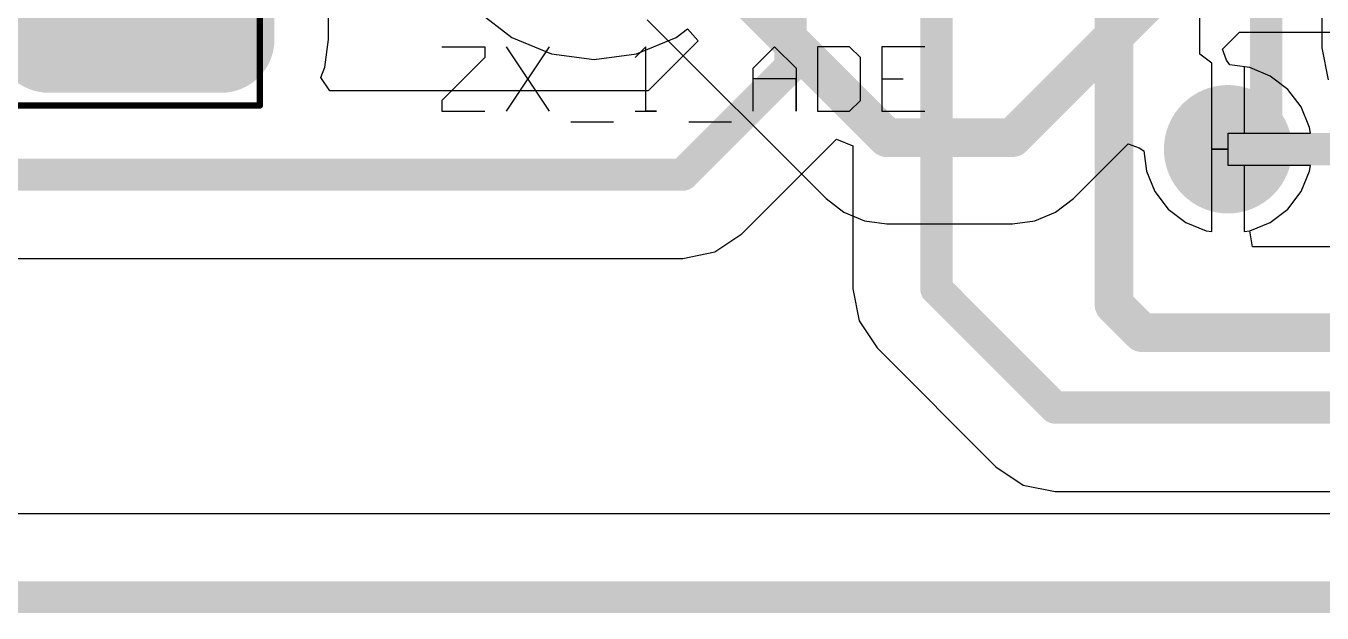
# Model space of a CAD drawing. Header units: millimetres. Extents: x 12 to 126, y 25 to 105.
# Drawn here: x 39.92 to 50.14, y 24.65 to 29.27 of the extents above; entities that cross this region are included whole.
import ezdxf

# ---------------------------------------------------------------- set-up
doc = ezdxf.new("R2010")
doc.units = ezdxf.units.MM
for name, color, linetype in [('BottomLayer', 5, 'Continuous'), ('BottomSolder', 6, 'Continuous'), ('KeepOutLayer', 6, 'Continuous'), ('Mechanical15', 56, 'Continuous'), ('MultiLayer', 9, 'Continuous'), ('TopLayer', 1, 'Continuous'), ('TopOverlay', 2, 'Continuous'), ('TopPaste', 8, 'Continuous'), ('TopSolder', 216, 'Continuous'), ('ViaHoleLayer', 16, 'Continuous')]:
    doc.layers.add(name, color=color, linetype=linetype)

# ---------------------------------------------------------------- blocks, each defined once
blk = doc.blocks.new('XTAL1140X475X430D1315L440X63M_30')
at = {"layer": 'Mechanical15', "const_width": 0.05}
for points in [[(7.325, 0.985), (5.95, 0.985)], [(7.325, -0.985), (7.325, 0.985)]]:
    blk.add_lwpolyline(points, dxfattribs=at)
at = {"layer": 'Mechanical15', "const_width": 0.025}
blk.add_lwpolyline([(7.312, 0.985, 1), (7.337, 0.985, 1)], format="xyb", close=True, dxfattribs=at)
blk.add_lwpolyline([(7.312, 0.985, 1), (7.337, 0.985, 1)], format="xyb", close=True, dxfattribs=at)
at = {"layer": 'TopLayer', "const_width": 0.32}
for points in [[(6.645, 0.68, 1), (6.965, 0.68, 1)], [(6.645, -0.68, 1), (6.965, -0.68, 1)]]:
    blk.add_lwpolyline(points, format="xyb", close=True, dxfattribs=at)
at = {"layer": 'TopLayer'}
for points in [[(2.445, -1), (6.805, -1), (2.445, 1), (6.805, 1)], [(2.125, -0.68), (7.125, -0.68), (2.125, 0.68), (7.125, 0.68)]]:
    blk.add_solid(points, dxfattribs=at)
at = {"layer": 'TopPaste', "const_width": 0.32}
for points in [[(6.645, 0.68, 1), (6.965, 0.68, 1)], [(6.645, -0.68, 1), (6.965, -0.68, 1)]]:
    blk.add_lwpolyline(points, format="xyb", close=True, dxfattribs=at)
at = {"layer": 'TopPaste'}
for points in [[(2.445, -1), (6.805, -1), (2.445, 1), (6.805, 1)], [(2.125, -0.68), (7.125, -0.68), (2.125, 0.68), (7.125, 0.68)]]:
    blk.add_solid(points, dxfattribs=at)
at = {"layer": 'TopSolder', "const_width": 0.42}
for points in [[(6.595, 0.68, 1), (7.015, 0.68, 1)], [(6.595, -0.68, 1), (7.015, -0.68, 1)]]:
    blk.add_lwpolyline(points, format="xyb", close=True, dxfattribs=at)
at = {"layer": 'TopSolder'}
for points in [[(2.445, -1.1), (6.805, -1.1), (2.445, 1.1), (6.805, 1.1)], [(2.025, -0.68), (7.225, -0.68), (2.025, 0.68), (7.225, 0.68)]]:
    blk.add_solid(points, dxfattribs=at)

msp = doc.modelspace()

# ---------------------------------------------------------------- linework, layer by layer
at = {"layer": 'BottomLayer'}
for p, q in [((44.82, 29.32), (46.23, 27.911)), ((49.357, 29.089), (49.49, 29.222)), ((49.49, 29.222), (50.466, 29.222)), ((49.388, 29.001), (49.357, 29.089)), ((49.413, 28.964), (49.388, 29.001)), ((49.572, 28.943), (49.413, 28.964)), ((49.733, 28.877), (49.572, 28.943)), ((49.871, 28.771), (49.733, 28.877)), ((49.977, 28.633), (49.871, 28.771)), ((50.043, 28.472), (49.977, 28.633)), ((49.4, 28.3), (49.4, 28.427)), ((49.4, 28.427), (50.049, 28.427)), ((50.049, 28.427), (50.043, 28.472)), ((48.18, 27.911), (48.611, 28.343)), ((48.611, 28.343), (48.699, 28.312)), ((48.699, 28.312), (48.736, 28.287)), ((48.736, 28.287), (48.757, 28.128)), ((49.273, 27.651), (49.273, 28.3)), ((49.273, 28.3), (49.4, 28.3)), ((48.757, 28.128), (48.823, 27.967)), ((50.049, 28.173), (49.527, 28.173)), ((49.527, 28.173), (49.527, 27.651)), ((49.977, 27.967), (50.043, 28.128)), ((50.043, 28.128), (50.049, 28.173)), ((46.23, 27.911), (46.37, 27.803)), ((48.039, 27.803), (48.18, 27.911)), ((48.823, 27.967), (48.929, 27.829)), ((49.871, 27.829), (49.977, 27.967)), ((46.37, 27.803), (46.534, 27.735)), ((47.876, 27.735), (48.039, 27.803)), ((48.929, 27.829), (49.067, 27.723)), ((49.733, 27.723), (49.871, 27.829)), ((46.534, 27.735), (46.709, 27.712)), ((46.709, 27.712), (47.7, 27.712)), ((47.7, 27.712), (47.876, 27.735)), ((49.067, 27.723), (49.228, 27.657)), ((49.572, 27.657), (49.733, 27.723)), ((49.228, 27.657), (49.273, 27.651)), ((49.527, 27.651), (49.572, 27.657)), ((86.472, 25.428), (24.788, 25.428))]:
    msp.add_line(p, q, dxfattribs=at)
for points, const_width in [([(47.7, 28.391), (49.209, 29.9)], 0.305), ([(45.3, 29.8), (46.709, 28.391)], 0.305), ([(46.709, 28.391), (47.7, 28.391)], 0.305), ([(49.4, 28.3), (50.27, 28.3)], 0.254)]:
    msp.add_lwpolyline(points, dxfattribs=dict(at, const_width=const_width))
for points, const_width in [([(49.197, 28.3, 1), (49.603, 28.3, 1)], 0.406), ([(46.633, 28.391, 1), (46.786, 28.391, 1)], 0.152), ([(46.633, 28.391, 1), (46.786, 28.391, 1)], 0.152), ([(47.624, 28.391, 1), (47.776, 28.391, 1)], 0.152), ([(47.624, 28.391, 1), (47.776, 28.391, 1)], 0.152), ([(49.337, 28.3, 1), (49.464, 28.3, 1)], 0.127)]:
    msp.add_lwpolyline(points, format="xyb", close=True, dxfattribs=dict(at, const_width=const_width))
at = {"layer": 'BottomSolder', "const_width": 0.506}
msp.add_lwpolyline([(49.147, 28.3, 1), (49.653, 28.3, 1)], format="xyb", close=True, dxfattribs=at)
at = {"layer": 'KeepOutLayer', "const_width": 0.25}
msp.add_lwpolyline([(24.13, 24.77), (87.13, 24.77)], dxfattribs=at)
at = {"layer": 'MultiLayer', "const_width": 0.406}
msp.add_lwpolyline([(49.197, 28.3, 1), (49.603, 28.3, 1)], format="xyb", close=True, dxfattribs=at)
at = {"layer": 'TopLayer'}
for p, q in [((42.307, 29.165), (42.307, 33.525)), ((49.178, 29.05), (49.178, 30.197)), ((50.14, 30.197), (50.14, 29.1)), ((43.486, 29.386), (43.753, 29.18)), ((45.047, 29.18), (45.137, 29.25)), ((45.137, 29.25), (45.221, 29.154)), ((42.278, 28.946), (42.307, 29.165)), ((43.753, 29.18), (44.065, 29.051)), ((44.735, 29.051), (45.047, 29.18)), ((45.221, 29.154), (44.827, 28.76)), ((44.065, 29.051), (44.4, 29.007)), ((44.4, 29.007), (44.735, 29.051)), ((49.273, 28.978), (49.178, 29.05)), ((50.14, 29.1), (50.14, 29.1)), ((50.14, 29.1), (50.19, 28.848)), ((42.245, 28.865), (42.278, 28.946)), ((49.273, 28.3), (49.273, 28.978)), ((49.572, 28.943), (49.527, 28.949)), ((49.527, 28.949), (49.527, 28.427)), ((49.733, 28.877), (49.572, 28.943)), ((42.316, 28.76), (42.245, 28.865)), ((49.871, 28.771), (49.733, 28.877)), ((44.827, 28.76), (42.316, 28.76)), ((49.977, 28.633), (49.871, 28.771)), ((50.043, 28.472), (49.977, 28.633)), ((49.527, 28.427), (50.049, 28.427)), ((50.049, 28.427), (50.043, 28.472)), ((45.566, 27.634), (46.313, 28.38)), ((46.313, 28.38), (46.44, 28.328)), ((46.44, 28.328), (46.44, 27.2)), ((49.4, 28.3), (49.273, 28.3)), ((49.4, 28.173), (49.4, 28.3)), ((50.049, 28.173), (49.4, 28.173)), ((49.977, 27.967), (50.043, 28.128)), ((50.043, 28.128), (50.049, 28.173)), ((49.871, 27.829), (49.977, 27.967)), ((49.733, 27.723), (49.871, 27.829)), ((49.572, 27.657), (49.733, 27.723)), ((45.352, 27.491), (45.566, 27.634)), ((49.592, 27.532), (49.572, 27.657)), ((52.019, 27.532), (49.592, 27.532)), ((39.5, 27.44), (45.1, 27.44)), ((45.1, 27.44), (45.352, 27.491)), ((45.1, 27.44), (45.1, 27.44)), ((46.44, 27.2), (46.44, 27.2)), ((46.44, 27.2), (46.491, 26.948)), ((46.491, 26.948), (46.634, 26.734)), ((46.634, 26.734), (47.57, 25.797)), ((47.57, 25.797), (47.57, 25.797)), ((47.57, 25.797), (47.784, 25.654)), ((47.784, 25.654), (48.036, 25.604)), ((48.036, 25.604), (48.036, 25.604)), ((48.036, 25.604), (58.264, 25.604)), ((58.8, 25.428), (24.788, 25.428))]:
    msp.add_line(p, q, dxfattribs=at)
for points, const_width in [([(49.7, 28.2), (49.7, 33)], 0.254), ([(48.5, 27.076), (48.5, 31.267)], 0.305), ([(45.95, 28.95), (45.95, 30.572)], 0.254), ([(47.1, 27.2), (47.1, 29.8)], 0.254), ([(45.1, 28.1), (45.95, 28.95)], 0.254), ([(49.4, 28.3), (49.6, 28.3)], 0.254), ([(49.6, 28.3), (49.7, 28.2)], 0.254), ([(39.5, 28.1), (45.1, 28.1)], 0.254), ([(47.1, 27.2), (48.036, 26.264)], 0.254), ([(48.5, 27.076), (48.722, 26.854)], 0.305), ([(48.722, 26.854), (52.3, 26.854)], 0.305), ([(48.036, 26.264), (58.264, 26.264)], 0.254)]:
    msp.add_lwpolyline(points, dxfattribs=dict(at, const_width=const_width))
for points, const_width in [([(45.887, 28.95, 1), (46.014, 28.95, 1)], 0.127), ([(45.887, 28.95, 1), (46.014, 28.95, 1)], 0.127), ([(49.197, 28.3, 1), (49.603, 28.3, 1)], 0.406), ([(49.337, 28.3, 1), (49.464, 28.3, 1)], 0.127), ([(49.536, 28.3, 1), (49.663, 28.3, 1)], 0.127), ([(49.536, 28.3, 1), (49.663, 28.3, 1)], 0.127), ([(49.636, 28.2, 1), (49.763, 28.2, 1)], 0.127), ([(49.636, 28.2, 1), (49.763, 28.2, 1)], 0.127), ([(45.036, 28.1, 1), (45.163, 28.1, 1)], 0.127), ([(45.036, 28.1, 1), (45.163, 28.1, 1)], 0.127), ([(47.036, 27.2, 1), (47.163, 27.2, 1)], 0.127), ([(47.036, 27.2, 1), (47.163, 27.2, 1)], 0.127), ([(48.424, 27.076, 1), (48.576, 27.076, 1)], 0.152), ([(48.424, 27.076, 1), (48.576, 27.076, 1)], 0.152), ([(48.646, 26.854, 1), (48.798, 26.854, 1)], 0.152), ([(48.646, 26.854, 1), (48.798, 26.854, 1)], 0.152), ([(47.973, 26.264, 1), (48.1, 26.264, 1)], 0.127), ([(47.973, 26.264, 1), (48.1, 26.264, 1)], 0.127)]:
    msp.add_lwpolyline(points, format="xyb", close=True, dxfattribs=dict(at, const_width=const_width))
at = {"layer": 'TopOverlay'}
for p, q in [((43.2, 29.108), (43.539, 29.108)), ((43.539, 29.108), (43.539, 29.023)), ((43.708, 29.108), (44.046, 28.6)), ((44.046, 29.108), (43.708, 28.6)), ((44.808, 29.108), (44.724, 29.023)), ((44.808, 28.6), (44.808, 29.108)), ((45.655, 28.939), (45.824, 29.108)), ((45.824, 29.108), (45.993, 28.939)), ((46.162, 29.108), (46.162, 28.6)), ((46.416, 29.108), (46.162, 29.108)), ((46.501, 29.023), (46.416, 29.108)), ((47.009, 29.108), (46.67, 29.108)), ((46.67, 29.108), (46.67, 28.6)), ((43.539, 29.023), (43.2, 28.685)), ((45.655, 28.6), (45.655, 28.939)), ((45.993, 28.939), (45.993, 28.6)), ((46.501, 28.685), (46.501, 29.023)), ((45.993, 28.854), (45.655, 28.854)), ((45.993, 28.6), (45.993, 28.854)), ((46.67, 28.854), (46.839, 28.854)), ((43.2, 28.685), (43.2, 28.6)), ((46.416, 28.6), (46.501, 28.685)), ((43.2, 28.6), (43.539, 28.6)), ((44.724, 28.6), (44.893, 28.6)), ((44.893, 28.6), (44.808, 28.6)), ((46.162, 28.6), (46.416, 28.6)), ((46.67, 28.6), (47.009, 28.6)), ((44.216, 28.515), (44.554, 28.515)), ((45.147, 28.515), (45.485, 28.515))]:
    msp.add_line(p, q, dxfattribs=at)
at = {"layer": 'TopSolder', "const_width": 0.506}
msp.add_lwpolyline([(49.147, 28.3, 1), (49.653, 28.3, 1)], format="xyb", close=True, dxfattribs=at)
at = {"layer": 'ViaHoleLayer', "const_width": 0.203}
msp.add_lwpolyline([(49.298, 28.3, 1), (49.502, 28.3, 1)], format="xyb", close=True, dxfattribs=at)

# ---------------------------------------------------------------- block references
at = {"rotation": 270}
msp.add_blockref('XTAL1140X475X430D1315L440X63M_30', (40.78, 35.97), dxfattribs=at)

doc.saveas('drawing.dxf')
